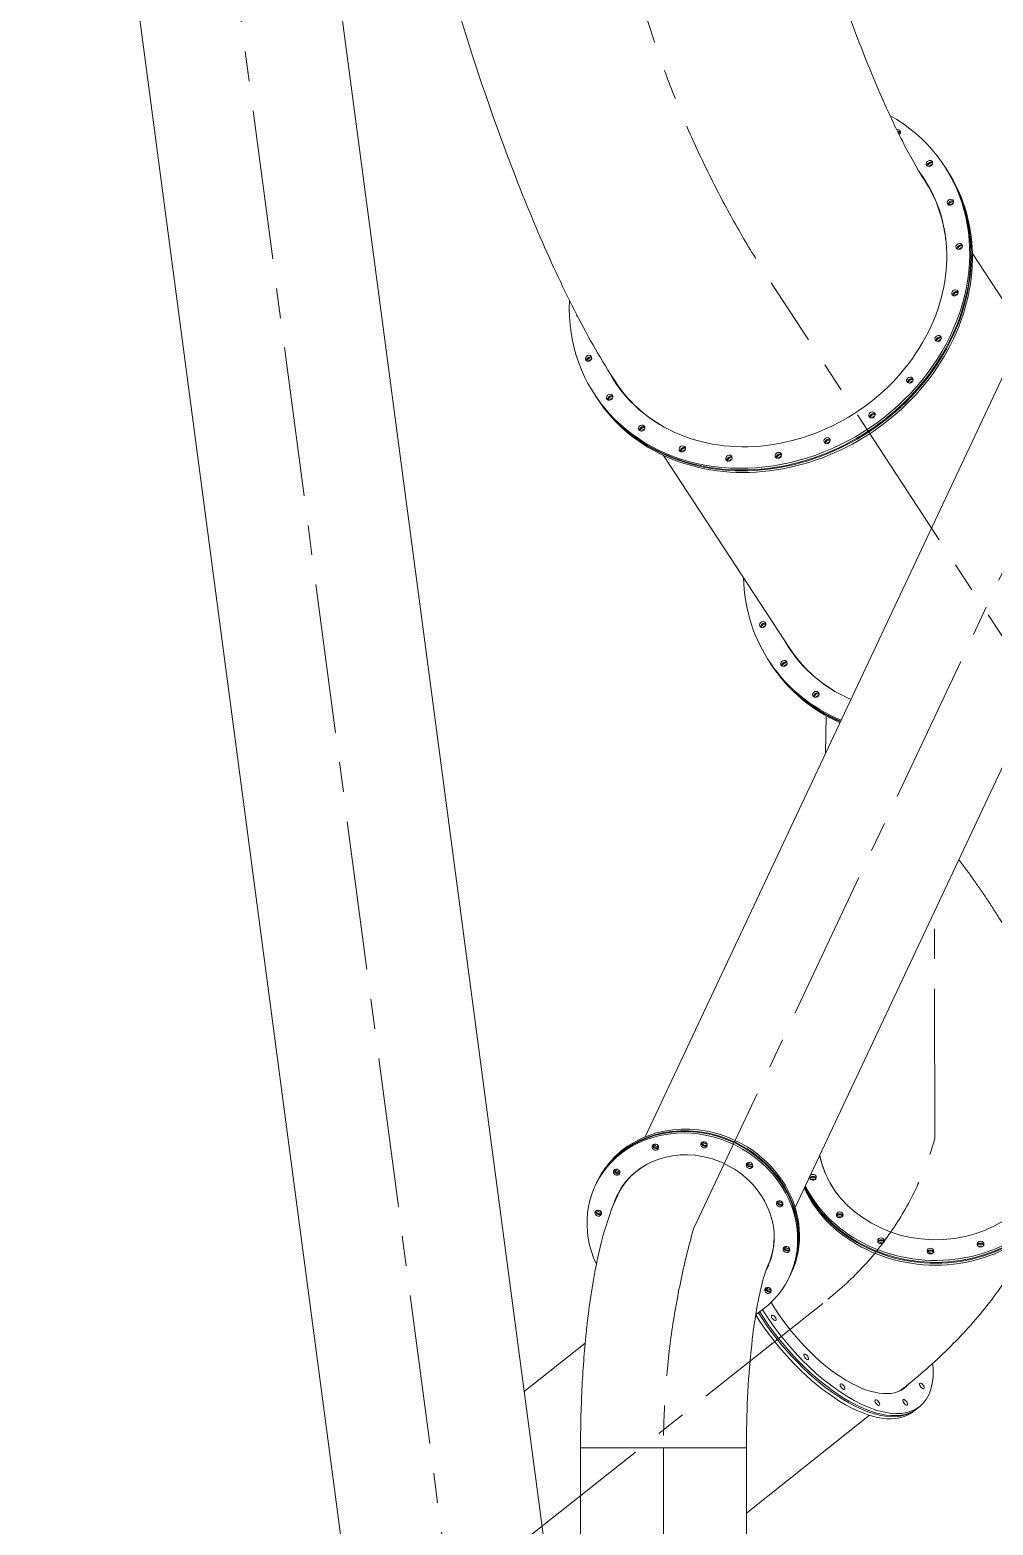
# Model space of a CAD drawing. Header units: inches. Extents: x -350577 to -266477, y -437959 to -377535.
# Drawn here: x -310955 to -308940, y -392874 to -389746 of the extents above; entities that cross this region are included whole.
import ezdxf

# ---------------------------------------------------------------- set-up
doc = ezdxf.new("R2010")
doc.units = ezdxf.units.IN
doc.header["$MEASUREMENT"] = 0
doc.linetypes.add('CENTER', pattern=[2, 1.25, -0.25, 0.25, -0.25])
doc.layers.add('CENTER       (itatec)', color=4, linetype='CENTER', lineweight=9)
doc.layers.add('ORGINAL (itatec)', color=3, linetype='Continuous', lineweight=9)

msp = doc.modelspace()

# ---------------------------------------------------------------- linework, layer by layer
at = {"layer": 'CENTER       (itatec)', "ltscale": 250}
for points in [[(-304979.7, -397738.8), (-304979.7, -396671.6, 0.173563), (-305126.8, -396260.4), (-307539.7, -393491.5, -0.071776), (-307615, -393374.9), (-308231, -392068.1), (-309404, -390275.3, -0.100144), (-309725.5, -389470), (-310519.6, -386675.4), (-310739.3, -385902.4, 0.252098), (-311567.9, -385049.3), (-313670.7, -384418.7)], [(-309584.5, -398300.3), (-309584.5, -396772.1, 0.037829), (-309592.3, -396668.7), (-310522.8, -389653.3, -0.017952), (-310531.6, -389561.5), (-310531.6, -389561.5), (-310521.8, -386667.8)], [(-309629.3, -393916.5), (-309629.3, -392712.9, -0.068109), (-309566.6, -392254.7), (-308554.2, -390105.2)], [(-312279.5, -400430.8), (-312279.5, -399113), (-312279.5, -398941.9), (-313179.2, -396462.5, -0.237049), (-313130.7, -396051.7), (-312281.3, -394782), (-309285.1, -392401.6, 0.158034), (-309061.4, -392064.6), (-309062.6, -391591)]]:
    msp.add_lwpolyline(points, format="xyb", dxfattribs=at)
at = {"layer": 'ORGINAL (itatec)', "extrusion": (0, 1, 0)}
for p, q in [((-309816.1, -393384), (-310308.8, -389669.4)), ((-310189.3, -393764.5), (-310725.1, -389724.6)), ((-309041.8, -390030.8), (-309039.5, -390034.3)), ((-309038.4, -390036), (-309036.1, -390039.5)), ((-309071.5, -390078.6), (-309079.9, -390065.7)), ((-309667.7, -392062), (-308795.1, -390207.3)), ((-308875.5, -390378.1), (-308983, -390213.8)), ((-309717.5, -390501.3), (-309725.9, -390488.4)), ((-309773.1, -390509.3), (-309770.9, -390512.8)), ((-309769.7, -390514.6), (-309767.4, -390518.1)), ((-309364.8, -391040.3), (-309629, -390636.5)), ((-309353.7, -392209.8), (-308686.1, -390790.6)), ((-309408.6, -391066.4), (-309406.3, -391069.9)), ((-309405.2, -391071.7), (-309402.9, -391075.2)), ((-309346.8, -391066), (-309351.9, -391059.1)), ((-309290.4, -391260), (-309288.9, -391181)), ((-309770.5, -392160.8), (-309772, -392164)), ((-309768.3, -392156), (-309769.8, -392159.2)), ((-309722.9, -392179.3), (-309718.8, -392170.5)), ((-309408.9, -392327), (-309404.8, -392318.2)), ((-309364.2, -392351.9), (-309365.7, -392355.1)), ((-309362, -392347.1), (-309363.5, -392350.3)), ((-309920.8, -392595), (-309793.1, -392493.6)), ((-309455.8, -392848.9), (-309198.5, -392644.4)), ((-309107.1, -392637), (-309101.6, -392632.6)), ((-309098.8, -392630.4), (-309093.2, -392626)), ((-309455.8, -392712.9), (-309802.8, -392712.9)), ((-309802.8, -392912), (-309802.8, -392712.9)), ((-309455.8, -392712.9), (-309802.8, -392712.9)), ((-309455.8, -392912), (-309455.8, -392712.9))]:
    msp.add_line(p, q, dxfattribs=at)
at = {"layer": 'ORGINAL (itatec)'}
for centre, major_axis, ratio, start_param, end_param in [((-309407.5, -390270.1), (-365.7, -239.3), 0.853518, -0.547179, 3.557423), ((-309137.6, -389964.5), (5.86, 3.83), 0.853518, 0.356344, 1.339521), ((-309134.2, -389969.7), (-5.86, -3.83), 0.853518, -1.771856, -1.692086), ((-309134.2, -389969.7), (-5.86, -3.83), 0.853518, -2.082061, -1.771856), ((-309070.7, -390029.1), (-5.86, -3.83), 0.853518, -1.771856, -0.356344), ((-309070.7, -390029.1), (5.86, 3.83), 0.853518, 0.356344, 1.369737), ((-309404, -390275.3), (-365.7, -239.3), 0.853518, -0.002794, 3.144387), ((-309405.2, -390273.6), (323.8, 211.9), 0.853518, 0.00631, 0.059883), ((-309401.8, -390278.8), (323.8, 211.9), 0.853518, 0.015776, 0.065265), ((-309067.3, -390034.3), (-5.86, -3.83), 0.853518, -1.771856, -1.059531), ((-309067.3, -390034.3), (-5.86, -3.83), 0.853518, -2.082061, -1.771856), ((-309406.3, -390271.8), (323, 211.3), 0.853518, -0.41903, 0), ((-309402.9, -390277), (323, 211.3), 0.853518, -0.089978, 0.00949), ((-309026.6, -390110.3), (-5.86, -3.83), 0.853518, -1.771856, -0.356344), ((-309023.2, -390115.5), (-5.86, -3.83), 0.853518, -1.771856, -1.059531), ((-309026.6, -390110.3), (5.86, 3.83), 0.853518, 0.356344, 1.369737), ((-309023.2, -390115.5), (-5.86, -3.83), 0.853518, -2.082061, -1.771856), ((-309008.3, -390202.7), (-5.86, -3.83), 0.853518, -1.771856, -0.356344), ((-309004.9, -390207.9), (-5.86, -3.83), 0.853518, -1.771856, -1.059531), ((-309008.3, -390202.7), (5.86, 3.83), 0.853518, 0.356344, 1.369737), ((-309004.9, -390207.9), (-5.86, -3.83), 0.853518, -2.082061, -1.771856), ((-309017.1, -390299.9), (-5.86, -3.83), 0.853518, -1.771856, -0.356344), ((-309013.7, -390305.1), (-5.86, -3.83), 0.853518, -1.771856, -1.059531), ((-309017.1, -390299.9), (5.86, 3.83), 0.853518, 0.356344, 1.369737), ((-309013.7, -390305.1), (-5.86, -3.83), 0.853518, -2.082061, -1.771856), ((-309802, -390344.4), (-5.86, -3.83), 0.853518, -0.388089, -0.356344), ((-309052.3, -390395.3), (-5.86, -3.83), 0.853518, -1.771856, -0.356344), ((-309048.9, -390400.5), (-5.86, -3.83), 0.853518, -1.771856, -1.059531), ((-309052.3, -390395.3), (5.86, 3.83), 0.853518, 0.356344, 1.369737), ((-309048.9, -390400.5), (-5.86, -3.83), 0.853518, -2.082061, -1.771856), ((-309783.7, -390436.8), (5.86, 3.83), 0.853518, 0.356344, 1.369737), ((-309783.7, -390436.8), (-5.86, -3.83), 0.853518, -1.771856, -0.356344), ((-309780.3, -390442), (-5.86, -3.83), 0.853518, -1.771856, -1.059531), ((-309780.3, -390442), (-5.86, -3.83), 0.853518, -2.082061, -1.771856), ((-309405.2, -390273.6), (-323.8, -211.9), 0.853518, -0.079917, -0.00631), ((-309401.8, -390278.8), (-323.8, -211.9), 0.853518, -0.075826, -0.015776), ((-309406.3, -390271.8), (-323, -211.3), 0.853518, 0, 0.419032), ((-309402.9, -390277), (-323, -211.3), 0.853518, -0.00949, 0.089979), ((-309111.5, -390482.4), (-5.86, -3.83), 0.853518, -1.771856, -0.356344), ((-309108.1, -390487.6), (-5.86, -3.83), 0.853518, -1.771856, -1.059531), ((-309111.5, -390482.4), (5.86, 3.83), 0.853518, 0.356344, 1.369737), ((-309108.1, -390487.6), (-5.86, -3.83), 0.853518, -2.082061, -1.771856), ((-309739.6, -390518.1), (-5.86, -3.83), 0.853518, -1.771856, -0.356344), ((-309736.2, -390523.3), (-5.86, -3.83), 0.853518, -1.771856, -1.059531), ((-309739.6, -390518.1), (5.86, 3.83), 0.853518, 0.356344, 1.369737), ((-309736.2, -390523.3), (-5.86, -3.83), 0.853518, -2.082061, -1.771856), ((-309190.8, -390555.3), (-5.86, -3.83), 0.853518, -1.771856, -0.356344), ((-309187.4, -390560.5), (-5.86, -3.83), 0.853518, -1.771856, -1.059531), ((-309190.8, -390555.3), (5.86, 3.83), 0.853518, 0.356344, 1.369737), ((-309187.4, -390560.5), (-5.86, -3.83), 0.853518, -2.082061, -1.771856), ((-309672.7, -390582.6), (-5.86, -3.83), 0.853518, -1.771856, -0.356344), ((-309669.3, -390587.9), (-5.86, -3.83), 0.853518, -1.771856, -1.059531), ((-309672.7, -390582.6), (5.86, 3.83), 0.853518, 0.356344, 1.369737), ((-309669.3, -390587.9), (-5.86, -3.83), 0.853518, -2.082061, -1.771856), ((-309284.6, -390609), (-5.86, -3.83), 0.853518, -1.771856, -0.356344), ((-309281.2, -390614.2), (-5.86, -3.83), 0.853518, -1.771856, -1.059531), ((-309284.6, -390609), (5.86, 3.83), 0.853518, 0.356344, 1.369737), ((-309281.2, -390614.2), (-5.86, -3.83), 0.853518, -2.082061, -1.771856), ((-309587.6, -390626.2), (-5.86, -3.83), 0.853518, -1.771856, -0.356344), ((-309584.2, -390631.4), (-5.86, -3.83), 0.853518, -1.771856, -1.059531), ((-309587.6, -390626.2), (5.86, 3.83), 0.853518, 0.356344, 1.369737), ((-309584.2, -390631.4), (-5.86, -3.83), 0.853518, -2.082061, -1.771856), ((-309490.1, -390645.7), (-5.86, -3.83), 0.853518, -1.771856, -0.356344), ((-309486.6, -390650.9), (-5.86, -3.83), 0.853518, -1.771856, -1.059531), ((-309490.1, -390645.7), (5.86, 3.83), 0.853518, 0.356344, 1.369737), ((-309486.6, -390650.9), (-5.86, -3.83), 0.853518, -2.082061, -1.771856), ((-309386.7, -390639.8), (-5.86, -3.83), 0.853518, -1.771856, -0.356344), ((-309383.3, -390645), (-5.86, -3.83), 0.853518, -1.771856, -1.059531), ((-309386.7, -390639.8), (5.86, 3.83), 0.853518, 0.356344, 1.369737), ((-309383.3, -390645), (-5.86, -3.83), 0.853518, -2.082061, -1.771856), ((-309042.9, -390827.2), (-365.7, -239.3), 0.853518, -0.487951, 0.523218), ((-309419.2, -390993.9), (-5.86, -3.83), 0.853518, -1.771856, -0.356344), ((-309415.8, -390999.2), (-5.86, -3.83), 0.853518, -1.771856, -1.059531), ((-309419.2, -390993.9), (5.86, 3.83), 0.853518, 0.356344, 1.369737), ((-309415.8, -390999.2), (-5.86, -3.83), 0.853518, -2.082061, -1.771856), ((-309040.7, -390830.7), (-323.8, -211.9), 0.853518, -0.071904, -0.00631), ((-309037.2, -390835.9), (-323.8, -211.9), 0.853518, -0.071904, -0.015776), ((-309039.5, -390832.4), (-365.7, -239.3), 0.853518, -0.002794, 0.509539), ((-309375.1, -391075.2), (-5.86, -3.83), 0.853518, -1.771856, -0.356344), ((-309371.7, -391080.4), (-5.86, -3.83), 0.853518, -1.771856, -1.059531), ((-309375.1, -391075.2), (5.86, 3.83), 0.853518, 0.356344, 1.369737), ((-309371.7, -391080.4), (-5.86, -3.83), 0.853518, -2.082061, -1.771856), ((-309308.2, -391139.8), (-5.86, -3.83), 0.853518, -1.771856, -0.356344), ((-309304.8, -391145), (-5.86, -3.83), 0.853518, -1.771856, -1.059531), ((-309308.2, -391139.8), (5.86, 3.83), 0.853518, 0.356344, 1.369737), ((-309304.8, -391145), (-5.86, -3.83), 0.853518, -2.082061, -1.771856), ((-309568.9, -392259.5), (-203.1, 95.6), 0.896784, -1.294691, 0.824774), ((-309567.4, -392256.3), (-203.1, 95.6), 0.896784, -1.294691, 0), ((-309566.6, -392254.7), (-203.1, 95.6), 0.896784, -1.294691, 0.004396), ((-309565.1, -392251.5), (-203.1, 95.6), 0.896784, -1.294691, 0), ((-309567.4, -392256.3), (203.1, -95.6), 0.896784, 0, 1.846902), ((-309566.6, -392254.7), (203.1, -95.6), 0.896784, -0.004396, 1.846902), ((-309565.1, -392251.5), (203.1, -95.6), 0.896784, 0, 1.846902), ((-309644.7, -392080.4), (-6.33, 2.98), 0.896784, 0.285816, 1.846902), ((-309642.5, -392075.6), (6.33, -2.98), 0.896784, -2.359381, -1.294691), ((-309644.7, -392080.4), (6.33, -2.98), 0.896784, -1.294691, -0.285816), ((-309642.5, -392075.6), (6.33, -2.98), 0.896784, -1.294691, -0.782212), ((-309543, -392075.2), (-6.33, 2.98), 0.896784, 0.285816, 1.846902), ((-309540.7, -392070.4), (6.33, -2.98), 0.896784, -2.359381, -1.294691), ((-309543, -392075.2), (6.33, -2.98), 0.896784, -1.294691, -0.285816), ((-309568.9, -392259.5), (203.1, -95.6), 0.896784, -0.525868, 1.846902), ((-309540.7, -392070.4), (6.33, -2.98), 0.896784, -1.294691, -0.782212), ((-309061.5, -392070.6), (294.9, -5.5), 0.867586, -2.731262, -0.017478), ((-309061.4, -392064.6), (294.9, -5.5), 0.867586, -2.719339, -0.017478), ((-309447.8, -392118.5), (-6.33, 2.98), 0.896784, 0.285816, 1.846902), ((-309445.6, -392113.7), (6.33, -2.98), 0.896784, -2.359381, -1.294691), ((-309445.6, -392113.7), (6.33, -2.98), 0.896784, -1.294691, -0.782212), ((-309061.4, -392066.6), (-244, 4.6), 0.867586, 0.180547, 0.447104), ((-309725.7, -392132.8), (-6.33, 2.98), 0.896784, 0.285816, 1.846902), ((-309723.4, -392128), (6.33, -2.98), 0.896784, -2.359381, -1.294691), ((-309725.7, -392132.8), (6.33, -2.98), 0.896784, -1.294691, -0.285816), ((-309723.4, -392128), (6.33, -2.98), 0.896784, -1.294691, -0.782212), ((-309447.8, -392118.5), (6.33, -2.98), 0.896784, -1.294691, -0.285816), ((-309316.6, -392150.5), (7, -0.13), 0.867586, 0.333692, 2.807901), ((-309316.7, -392156.4), (-7, 0.13), 0.867586, -2.182216, -0.959376), ((-309384.7, -392198.7), (-6.33, 2.98), 0.896784, 0.285816, 1.846902), ((-309382.4, -392193.9), (6.33, -2.98), 0.896784, -2.359381, -1.294691), ((-309384.7, -392198.7), (6.33, -2.98), 0.896784, -1.294691, -0.285816), ((-309382.4, -392193.9), (6.33, -2.98), 0.896784, -1.294691, -0.782212), ((-309764.3, -392218.3), (-6.33, 2.98), 0.896784, 0.285816, 1.846902), ((-309762, -392213.5), (6.33, -2.98), 0.896784, -2.359381, -1.294691), ((-309764.3, -392218.3), (6.33, -2.98), 0.896784, -1.294691, -0.285816), ((-309762, -392213.5), (6.33, -2.98), 0.896784, -1.294691, -0.782212), ((-309260.5, -392229.1), (7, -0.13), 0.867586, 0.333692, 2.807901), ((-309260.7, -392235.1), (-7, 0.13), 0.867586, -2.182216, -0.959376), ((-309370.5, -392294.4), (-6.33, 2.98), 0.896784, 0.285816, 1.846902), ((-309368.2, -392289.6), (6.33, -2.98), 0.896784, -2.359381, -1.294691), ((-309370.5, -392294.4), (6.33, -2.98), 0.896784, -1.294691, -0.285816), ((-309368.2, -392289.6), (6.33, -2.98), 0.896784, -1.294691, -0.782212), ((-309174.2, -392283.3), (7, -0.13), 0.867586, 0.333692, 2.807901), ((-309174.3, -392289.3), (-7, 0.13), 0.867586, -2.182216, -0.959376), ((-309070.7, -392304.8), (7, -0.13), 0.867586, 0.333692, 2.807901), ((-309070.8, -392310.8), (-7, 0.13), 0.867586, -2.182216, -0.959376), ((-308965.7, -392290.4), (7, -0.13), 0.867586, 0.333692, 2.807901), ((-308965.9, -392296.3), (-7, 0.13), 0.867586, -2.182216, -0.959376), ((-309409.1, -392379.8), (-6.33, 2.98), 0.896784, 0.285816, 1.846902), ((-309406.8, -392375), (6.33, -2.98), 0.896784, -2.359381, -1.294691), ((-309409.1, -392379.8), (6.33, -2.98), 0.896784, -1.294691, -0.285816), ((-309406.8, -392375), (6.33, -2.98), 0.896784, -1.294691, -0.782212), ((-309285.1, -392401.6), (183.5, -231), 0.459154, -1.804454, 0.013117), ((-309276.7, -392395), (183.5, -231), 0.459154, -1.802445, 0.612526), ((-309282.3, -392399.4), (152.4, -191.8), 0.459154, 0.031593, 0.091151), ((-309287.9, -392403.8), (151.8, -191), 0.459154, 0.03107, 0.047594), ((-309290.7, -392406), (152.4, -191.8), 0.459154, 0.079052, 0.095559)]:
    msp.add_ellipse(centre, major_axis=major_axis, ratio=ratio, start_param=start_param, end_param=end_param, dxfattribs=at)
at = {"layer": 'ORGINAL (itatec)', "extrusion": (0, 0, -1)}
for centre, major_axis, ratio, start_param, end_param in [((-309139.9, -389961), (5.86, 3.83), 0.853518, -1.263516, 1.474828), ((-309136.5, -389966.2), (5.86, 3.83), 0.853518, -1.37667, -1.369737), ((-309136.5, -389966.2), (5.86, 3.83), 0.853518, -1.369737, -0.55069), ((-309073, -390025.6), (-5.86, -3.83), 0.853518, -4.511329734452891, 1.771855572726695), ((-309405.2, -390273.6), (365.7, 239.3), 0.853518, 0, 3.141593), ((-309401.8, -390278.8), (365.7, 239.3), 0.853518, 0, 3.141593), ((-309407.5, -390270.1), (323.8, 211.9), 0.853518, -0.055596, 3.225078), ((-309404, -390275.3), (323.8, 211.9), 0.853518, -0.061819, -0.009465), ((-309069.6, -390030.8), (5.86, 3.83), 0.853518, -2.590902, -1.369737), ((-309069.6, -390030.8), (5.86, 3.83), 0.853518, -1.369737, -0.55069), ((-309028.9, -390106.8), (-5.86, -3.83), 0.853518, -4.511329734452891, 1.771855572726695), ((-309025.5, -390112), (5.86, 3.83), 0.853518, -2.590902, -1.369737), ((-309025.5, -390112), (5.86, 3.83), 0.853518, -1.369737, -0.55069), ((-309010.6, -390199.2), (-5.86, -3.83), 0.853518, -4.511329734452891, 1.771855572726695), ((-309007.2, -390204.4), (5.86, 3.83), 0.853518, -2.590902, -1.369737), ((-309007.2, -390204.4), (5.86, 3.83), 0.853518, -1.369737, -0.55069), ((-309019.4, -390296.4), (-5.86, -3.83), 0.853518, -4.511329734452891, 1.771855572726695), ((-309015.9, -390301.6), (5.86, 3.83), 0.853518, -2.590902, -1.369737), ((-309015.9, -390301.6), (5.86, 3.83), 0.853518, -1.369737, -0.55069), ((-309804.3, -390341), (-5.86, -3.83), 0.853518, -0.376877, 0.550266), ((-309054.6, -390391.8), (-5.86, -3.83), 0.853518, -4.511329734452891, 1.771855572726695), ((-309051.1, -390397), (5.86, 3.83), 0.853518, -2.590902, -1.369737), ((-309051.1, -390397), (5.86, 3.83), 0.853518, -1.369737, -0.55069), ((-309786, -390433.3), (-5.86, -3.83), 0.853518, -4.511329734452906, 1.77185557272668), ((-309782.6, -390438.6), (5.86, 3.83), 0.853518, -2.590902, -1.369737), ((-309782.6, -390438.6), (5.86, 3.83), 0.853518, -1.369737, -0.55069), ((-309404, -390275.3), (-323.8, -211.9), 0.853518, 0.009465, 0.078384), ((-309113.8, -390478.9), (-5.86, -3.83), 0.853518, -4.511329734452891, 1.771855572726695), ((-309110.4, -390484.1), (5.86, 3.83), 0.853518, -2.590902, -1.369737), ((-309110.4, -390484.1), (5.86, 3.83), 0.853518, -1.369737, -0.55069), ((-309741.9, -390514.6), (-5.86, -3.83), 0.853518, -4.511329734452906, 1.77185557272668), ((-309738.5, -390519.8), (5.86, 3.83), 0.853518, -2.590902, -1.369737), ((-309738.5, -390519.8), (5.86, 3.83), 0.853518, -1.369737, -0.55069), ((-309193.1, -390551.8), (-5.86, -3.83), 0.853518, -4.511329734452891, 1.771855572726695), ((-309189.6, -390557), (5.86, 3.83), 0.853518, -2.590902, -1.369737), ((-309189.6, -390557), (5.86, 3.83), 0.853518, -1.369737, -0.55069), ((-309675, -390579.2), (-5.86, -3.83), 0.853518, -4.511329734452906, 1.77185557272668), ((-309671.6, -390584.4), (5.86, 3.83), 0.853518, -2.590902, -1.369737), ((-309671.6, -390584.4), (5.86, 3.83), 0.853518, -1.369737, -0.55069), ((-309589.9, -390622.7), (-5.86, -3.83), 0.853518, -4.511329734452913, 1.771855572726674), ((-309286.9, -390605.5), (-5.86, -3.83), 0.853518, -4.511329734452897, 1.771855572726689), ((-309283.5, -390610.7), (5.86, 3.83), 0.853518, -2.590902, -1.369737), ((-309283.5, -390610.7), (5.86, 3.83), 0.853518, -1.369737, -0.55069), ((-309586.5, -390627.9), (5.86, 3.83), 0.853518, -2.590902, -1.369737), ((-309586.5, -390627.9), (5.86, 3.83), 0.853518, -1.369737, -0.55069), ((-309492.4, -390642.2), (-5.86, -3.83), 0.853518, -4.511329734452913, 1.771855572726674), ((-309488.9, -390647.4), (5.86, 3.83), 0.853518, -2.590902, -1.369737), ((-309488.9, -390647.4), (5.86, 3.83), 0.853518, -1.369737, -0.55069), ((-309389, -390636.3), (-5.86, -3.83), 0.853518, -4.511329734452913, 1.771855572726674), ((-309385.6, -390641.5), (5.86, 3.83), 0.853518, -2.590902, -1.369737), ((-309385.6, -390641.5), (5.86, 3.83), 0.853518, -1.369737, -0.55069), ((-309421.5, -390990.4), (-5.86, -3.83), 0.853518, -4.511329734452913, 1.771855572726674), ((-309418.1, -390995.7), (5.86, 3.83), 0.853518, -2.590902, -1.369737), ((-309418.1, -390995.7), (5.86, 3.83), 0.853518, -1.369737, -0.55069), ((-309042.9, -390827.2), (-323.8, -211.9), 0.853518, -0.510055, 0.071904), ((-309039.5, -390832.4), (-323.8, -211.9), 0.853518, 0.009465, 0.071904), ((-309041.8, -390828.9), (-323, -211.3), 0.853518, -0.419032, 0), ((-309038.4, -390834.2), (-323, -211.3), 0.853518, -0.089979, 0.00949), ((-309040.7, -390830.7), (-365.7, -239.3), 0.853518, -0.514101, 0), ((-309037.2, -390835.9), (-365.7, -239.3), 0.853518, -0.500409, 0), ((-309377.4, -391071.7), (-5.86, -3.83), 0.853518, -4.511329734452913, 1.771855572726674), ((-309374, -391076.9), (5.86, 3.83), 0.853518, -2.590902, -1.369737), ((-309374, -391076.9), (5.86, 3.83), 0.853518, -1.369737, -0.55069), ((-309310.5, -391136.3), (-5.86, -3.83), 0.853518, -4.511329734452909, 1.771855572726677), ((-309307.1, -391141.5), (5.86, 3.83), 0.853518, -2.590902, -1.369737), ((-309307.1, -391141.5), (5.86, 3.83), 0.853518, -1.369737, -0.55069), ((-309568.9, -392259.5), (-157.9, 74.3), 0.896784, -0.138737, 1.294691), ((-309646.2, -392083.6), (6.33, -2.98), 0.896784, -4.988494, 1.294691), ((-309644, -392078.8), (-6.33, 2.98), 0.896784, -1.846902, -0.436654), ((-309644, -392078.8), (-6.33, 2.98), 0.896784, -2.704938, -1.846902), ((-309544.5, -392078.4), (6.33, -2.98), 0.896784, -4.988494, 1.294691), ((-309542.3, -392073.6), (-6.33, 2.98), 0.896784, -1.846902, -0.436654), ((-309542.3, -392073.6), (-6.33, 2.98), 0.896784, -2.704938, -1.846902), ((-309061.6, -392074.5), (294.9, -5.5), 0.867586, 0.017478, 2.739291), ((-309061.5, -392068.6), (294.9, -5.5), 0.867586, 0.017478, 2.727272), ((-309061.4, -392064.6), (245, -4.6), 0.867586, 0.017478, 2.94807), ((-309568.9, -392259.5), (157.9, -74.3), 0.896784, -1.846902, 0.058549), ((-309449.3, -392121.7), (6.33, -2.98), 0.896784, -4.988494, 1.294691), ((-309447.1, -392116.9), (-6.33, 2.98), 0.896784, -1.846902, -0.436654), ((-309727.2, -392136), (6.33, -2.98), 0.896784, -4.988494, 1.294691), ((-309724.9, -392131.2), (-6.33, 2.98), 0.896784, -1.846902, -0.436654), ((-309724.9, -392131.2), (-6.33, 2.98), 0.896784, -2.704938, -1.846902), ((-309568.1, -392257.9), (-157, 73.9), 0.896784, 0, 0.526449), ((-309447.1, -392116.9), (-6.33, 2.98), 0.896784, -2.704938, -1.846902), ((-309316.5, -392146.5), (7, -0.13), 0.867586, 0.017478, 3.32434), ((-309316.6, -392152.5), (7, -0.13), 0.867586, -2.628011, -0.513582), ((-309316.5, -392146.5), (7, -0.13), 0.867586, -2.583235, 0.017478), ((-309565.1, -392251.5), (-157.9, 74.3), 0.896784, -0.114868, -0.028279), ((-309565.9, -392253.1), (-157, 73.9), 0.896784, -0.017063, 0.104478), ((-309567.4, -392256.3), (-157.9, 74.3), 0.896784, -0.127138, -0.01131), ((-309566.6, -392254.7), (-157.9, 74.3), 0.896784, -0.122356, -0.016966), ((-309386.2, -392201.9), (6.33, -2.98), 0.896784, -4.988494, 1.294691), ((-309383.9, -392197.1), (-6.33, 2.98), 0.896784, -1.846902, -0.436654), ((-309383.9, -392197.1), (-6.33, 2.98), 0.896784, -2.704938, -1.846902), ((-309765.8, -392221.5), (6.33, -2.98), 0.896784, -4.988494, 1.294691), ((-309763.5, -392216.7), (-6.33, 2.98), 0.896784, -1.846902, -0.436654), ((-309763.5, -392216.7), (-6.33, 2.98), 0.896784, -2.704938, -1.846902), ((-309260.5, -392225.1), (-7, 0.13), 0.867586, -3.124114509364386, 3.1590707978152), ((-309260.6, -392231.1), (7, -0.13), 0.867586, -2.628011, -0.513582), ((-309568.1, -392257.9), (157, -73.9), 0.896784, -0.526449, 0), ((-309174.1, -392279.3), (-7, 0.13), 0.867586, -3.124114509364386, 3.1590707978152), ((-309372, -392297.6), (6.33, -2.98), 0.896784, -4.988494, 1.294691), ((-309369.7, -392292.8), (-6.33, 2.98), 0.896784, -1.846902, -0.436654), ((-309369.7, -392292.8), (-6.33, 2.98), 0.896784, -2.704938, -1.846902), ((-309174.2, -392285.3), (7, -0.13), 0.867586, -2.628011, -0.513582), ((-309070.6, -392300.9), (-7, 0.13), 0.867586, -3.124114509364386, 3.1590707978152), ((-309070.7, -392306.8), (7, -0.13), 0.867586, -2.628011, -0.513582), ((-308965.7, -392286.4), (-7, 0.13), 0.867586, -3.124114509364386, 3.1590707978152), ((-308965.8, -392292.4), (7, -0.13), 0.867586, -2.628011, -0.513582), ((-309567.4, -392256.3), (157.9, -74.3), 0.896784, 0.01131, 0.071613), ((-309566.6, -392254.7), (157.9, -74.3), 0.896784, 0.016966, 0.077575), ((-309565.1, -392251.5), (157.9, -74.3), 0.896784, 0.028279, 0.088375), ((-309565.9, -392253.1), (157, -73.9), 0.896784, -0.104478, 0.017063), ((-309410.6, -392383.1), (6.33, -2.98), 0.896784, -4.988494, 1.294691), ((-309408.3, -392378.2), (-6.33, 2.98), 0.896784, -1.846902, -0.436654), ((-309408.3, -392378.2), (-6.33, 2.98), 0.896784, -2.704938, -1.846902), ((-309282.3, -392399.4), (183.5, -231), 0.459154, 0, 1.803561), ((-309276.7, -392395), (152.4, -191.8), 0.459154, -0.093758, 1.854484), ((-309290.7, -392406), (183.5, -231), 0.459154, 0, 1.804652), ((-309398.6, -392440.5), (-4.35, 5.48), 0.459154, -3.779154, 2.504031), ((-309330.7, -392522.2), (-4.35, 5.48), 0.459154, -3.779154, 2.504031), ((-309254.6, -392584.5), (-4.35, 5.48), 0.459154, -3.779154, 2.504031), ((-309279.5, -392397.2), (151.8, -191), 0.459154, 0, 0.113866), ((-309285.1, -392401.6), (152.4, -191.8), 0.459154, -0.090543, -0.0474), ((-309088.5, -392583.1), (-4.35, 5.48), 0.459154, -3.779154, 2.504031), ((-309181.8, -392618), (-4.35, 5.48), 0.459154, -3.779154, 2.504031), ((-309123.5, -392617.5), (-4.35, 5.48), 0.459154, -3.779154, 2.504031)]:
    msp.add_ellipse(centre, major_axis=major_axis, ratio=ratio, start_param=start_param, end_param=end_param, dxfattribs=at)
at = {"layer": 'ORGINAL (itatec)'}
for points, knots in [([(-309083.3, -390060.5), (-309093.6, -390044.7), (-309107.7, -390020.8), (-309139.6, -389959.4), (-309157.7, -389921.4), (-309195.2, -389835.2), (-309214.6, -389786.9), (-309253.6, -389682.8), (-309273.2, -389626.9), (-309309.2, -389516.9), (-309325.7, -389463.2), (-309341.6, -389408.5)], [2.0867369, 2.0867369, 2.0867369, 2.0867369, 2.2646362, 2.2646362, 2.4497509, 2.4497509, 2.6348656, 2.6348656, 2.8199804, 2.8199804, 2.9837812, 2.9837812, 2.9837812, 2.9837812]), ([(-309729.3, -390483.2), (-309758.5, -390438.5), (-309785.3, -390391.5), (-309837.4, -390290.5), (-309862.6, -390236.7), (-309912, -390122.3), (-309936.2, -390061.7), (-309983.5, -389934.9), (-310006.5, -389868.7), (-310047.9, -389741.4), (-310066.4, -389680.9), (-310084.2, -389619.5)], [2.0867369, 2.0867369, 2.0867369, 2.0867369, 2.2718516, 2.2718516, 2.4569663, 2.4569663, 2.6420811, 2.6420811, 2.8271958, 2.8271958, 2.9873684, 2.9873684, 2.9873684, 2.9873684]), ([(-309011.4, -391482.1), (-309011, -391482.6), (-309010.6, -391483.1), (-309004.4, -391491.2), (-308998.9, -391498.6), (-308993.7, -391505.7)], [3155.954926, 3155.954926, 3155.954926, 3155.954926, 3159.370161, 3159.370161, 3210.874322, 3210.874322, 3210.874322, 3210.874322]), ([(-308993.7, -391505.7), (-308998.9, -391498.6), (-309004.4, -391491.2), (-309010.6, -391483.1), (-309011, -391482.6), (-309011.4, -391482.1)], [0, 0, 0, 0, 51.504161, 51.504161, 54.919395, 54.919395, 54.919395, 54.919395]), ([(-308993.7, -391505.7), (-308988.8, -391512.3), (-308984, -391519), (-308974.6, -391532.3), (-308969.9, -391538.9), (-308960.9, -391552), (-308956.5, -391558.6), (-308947.8, -391571.6), (-308943.6, -391578.1), (-308935.3, -391591), (-308931.3, -391597.3), (-308923.3, -391610), (-308919.4, -391616.2), (-308911.8, -391628.6), (-308908.1, -391634.7), (-308900.8, -391646.8), (-308897.2, -391652.7), (-308890.3, -391664.4), (-308886.9, -391670.2), (-308880.2, -391681.4), (-308877, -391686.9), (-308870.6, -391697.6), (-308867.6, -391702.8), (-308861.6, -391712.9), (-308858.7, -391717.8), (-308853, -391727.2), (-308850.3, -391731.7), (-308845, -391740.3), (-308842.4, -391744.3), (-308838.7, -391750), (-308837.5, -391751.9), (-308835.1, -391755.4), (-308834, -391757.1), (-308831.8, -391760.2), (-308830.8, -391761.6), (-308829.8, -391762.9)], [0, 0, 0, 0, 48.645598, 48.645598, 97.291195, 97.291195, 145.936793, 145.936793, 194.582391, 194.582391, 243.227988, 243.227988, 291.873586, 291.873586, 340.519184, 340.519184, 389.164781, 389.164781, 437.810379, 437.810379, 486.455977, 486.455977, 535.101574, 535.101574, 583.747172, 583.747172, 632.39277, 632.39277, 681.038367, 681.038367, 705.361166, 705.361166, 729.683965, 729.683965, 751.761482, 751.761482, 751.761482, 751.761482]), ([(-308829.8, -391762.9), (-308830.8, -391761.6), (-308831.8, -391760.2), (-308834, -391757.1), (-308835.1, -391755.4), (-308837.5, -391751.9), (-308838.7, -391750), (-308842.4, -391744.3), (-308845, -391740.3), (-308850.3, -391731.7), (-308853, -391727.2), (-308858.7, -391717.8), (-308861.6, -391712.9), (-308867.6, -391702.8), (-308870.6, -391697.6), (-308877, -391686.9), (-308880.2, -391681.4), (-308886.9, -391670.2), (-308890.3, -391664.4), (-308897.2, -391652.7), (-308900.8, -391646.8), (-308908.1, -391634.7), (-308911.8, -391628.6), (-308919.4, -391616.2), (-308923.3, -391610), (-308931.3, -391597.3), (-308935.3, -391591), (-308943.6, -391578.1), (-308947.8, -391571.6), (-308956.5, -391558.6), (-308960.9, -391552), (-308969.9, -391538.9), (-308974.6, -391532.3), (-308984, -391519), (-308988.8, -391512.3), (-308993.7, -391505.7)], [2459.11284, 2459.11284, 2459.11284, 2459.11284, 2481.190357, 2481.190357, 2505.513156, 2505.513156, 2529.835954, 2529.835954, 2578.481552, 2578.481552, 2627.12715, 2627.12715, 2675.772747, 2675.772747, 2724.418345, 2724.418345, 2773.063943, 2773.063943, 2821.70954, 2821.70954, 2870.355138, 2870.355138, 2919.000736, 2919.000736, 2967.646333, 2967.646333, 3016.291931, 3016.291931, 3064.937529, 3064.937529, 3113.583126, 3113.583126, 3162.228724, 3162.228724, 3210.874322, 3210.874322, 3210.874322, 3210.874322]), ([(-309802.8, -392712.9), (-309802.8, -392671.8), (-309801.8, -392630.7), (-309797.9, -392550.2), (-309795, -392510.9), (-309787.3, -392435.5), (-309782.5, -392399.4), (-309770.8, -392331.6), (-309764, -392299.8), (-309747.7, -392240), (-309738.3, -392212.2), (-309725.1, -392184.1)], [4.712389, 4.712389, 4.712389, 4.712389, 4.944163, 4.944163, 5.175937, 5.175937, 5.407711, 5.407711, 5.639485, 5.639485, 5.871259, 5.871259, 5.871259, 5.871259]), ([(-309127.7, -392588.2), (-309094.5, -392561.9), (-309063.1, -392534.3), (-309004.5, -392476.7), (-308977.3, -392446.7), (-308927.7, -392383.7), (-308905.3, -392350.8), (-308876.3, -392298.3), (-308867.4, -392280.4), (-308859.4, -392261.9)], [2.3080829, 2.3080829, 2.3080829, 2.3080829, 2.472804, 2.472804, 2.637525, 2.637525, 2.8022461, 2.8022461, 2.8841444, 2.8841444, 2.8841444, 2.8841444]), ([(-309455.8, -392712.9), (-309455.8, -392677.3), (-309455, -392641.7), (-309451.6, -392572.8), (-309449.1, -392539.6), (-309442.8, -392477.7), (-309438.9, -392449.1), (-309430.3, -392399.2), (-309425.6, -392377.8), (-309417.1, -392346.6), (-309413.1, -392336.1), (-309411.3, -392332.2), (-309411.2, -392332), (-309411.1, -392331.8)], [4.712389, 4.712389, 4.712389, 4.712389, 4.944163, 4.944163, 5.175937, 5.175937, 5.407711, 5.407711, 5.639485, 5.639485, 5.854139, 5.854139, 5.871259, 5.871259, 5.871259, 5.871259])]:
    msp.add_open_spline(points, degree=3, knots=knots, dxfattribs=at)

doc.saveas('drawing.dxf')
